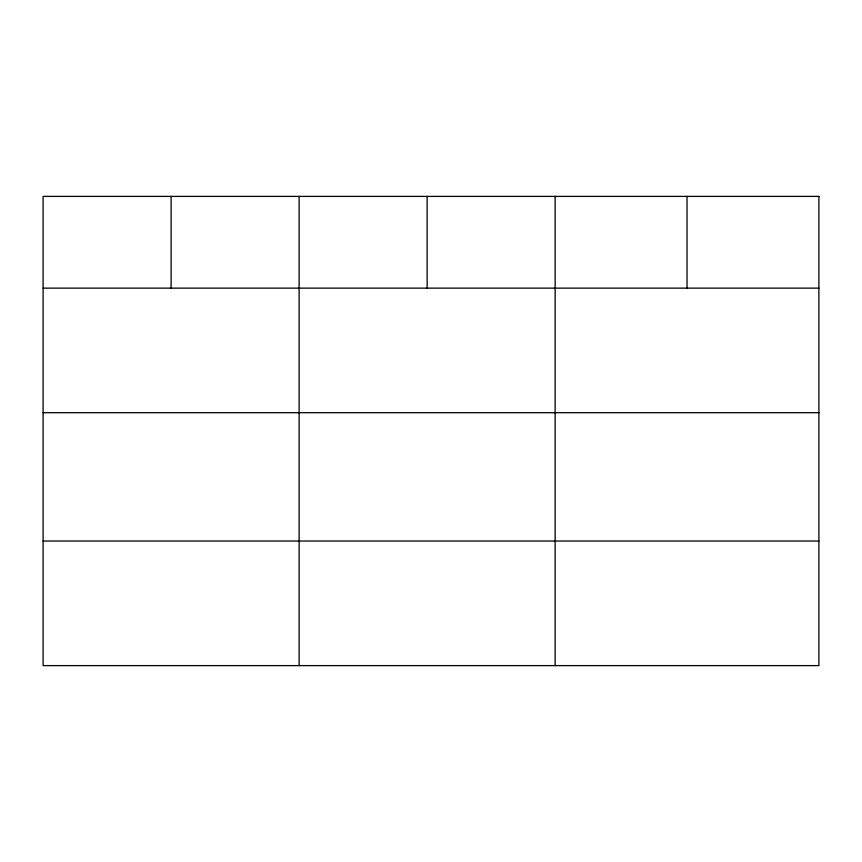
<?xml version="1.0" encoding="UTF-8"?>
<svg xmlns="http://www.w3.org/2000/svg" width="862" height="862" viewBox="0 0 862 862"><rect width="100%" height="100%" fill="white"/><g stroke="black" fill="none" stroke-linecap="round" stroke-linejoin="round"><path stroke-width="1.29" d="M43.1 288.134L818.9 288.134M43.1 412.693L818.9 412.693M43.1 541.034L818.9 541.034M687.014 196.396L687.014 288.134M555.128 196.396L555.128 665.604M427.121 196.396L427.121 288.134M299.114 196.396L299.114 665.604M171.107 196.396L171.107 288.134M818.9 196.396L43.1 196.396L43.1 665.604L818.9 665.604L818.9 196.396"/></g></svg>
